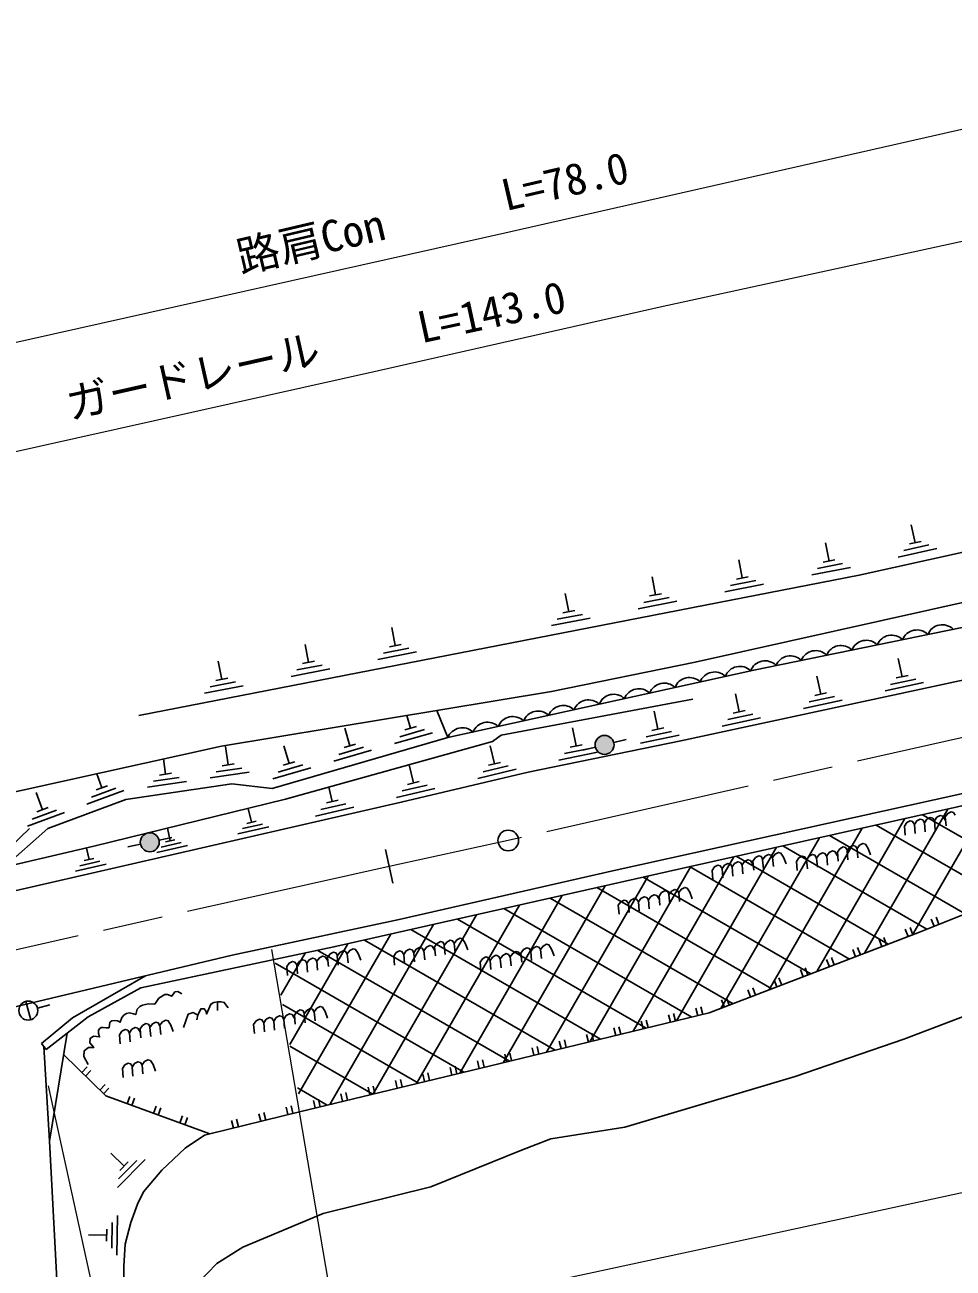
# Model space of a CAD drawing. Units: millimetres at full size, sheet at 1:1000; details may follow other scales. Extents: x 40000 to 680000, y 20000 to 380000.
# Drawn here: x 243978 to 297864, y 248742 to 320882 of the extents above; entities that cross this region are included whole.
import ezdxf
from ezdxf.enums import TextEntityAlignment as Align

# ---------------------------------------------------------------- set-up
doc = ezdxf.new("R2010")
doc.units = ezdxf.units.MM
doc.header["$LTSCALE"] = 1000
doc.linetypes.add('CHAIN', pattern=[18.5, 12, -1.5, 3.5, -1.5])
for name, color, linetype, lineweight in [('M-BGD', 7, 'Continuous', 25), ('M-BMK', 2, 'CHAIN', 13), ('M-BMK-SRVR', 3, 'Continuous', 25), ('M-STR-HTXT', 7, 'Continuous', 13)]:
    doc.layers.add(name, color=color, linetype=linetype, lineweight=lineweight)
doc.styles.add('ＭＳ ゴシック', font='')
doc.styles.get('ＭＳ ゴシック').set_extended_font_data('MS Gothic')

msp = doc.modelspace()

# ---------------------------------------------------------------- hatches: boundary and pattern name
at = {"layer": 'M-BGD'}
for points in [[(278162, 279234, -1), (277094, 278971, -1)], [(251768, 273567, -1), (250693, 273336, -0.41421), (251115, 273990, -0.41421)]]:
    msp.add_hatch(color=256, dxfattribs=at).paths.add_polyline_path(points)

# ---------------------------------------------------------------- linework, layer by layer
for p, q in [((295664, 290836), (295433, 291881)), ((290660, 289771), (290456, 290822)), ((295322, 290760), (296005, 290911)), ((294676, 290003), (296910, 290496)), ((294999, 290382), (296458, 290704)), ((285624, 288790), (285420, 289841)), ((289652, 288963), (291898, 289401)), ((289985, 289334), (291451, 289619)), ((290317, 289704), (291004, 289838)), ((280588, 287809), (280384, 288860)), ((284949, 288353), (286415, 288638)), ((285281, 288723), (285968, 288857)), ((275552, 286829), (275348, 287879)), ((280245, 287742), (280932, 287876)), ((284616, 287982), (286862, 288420)), ((279580, 287002), (281826, 287439)), ((279913, 287372), (281379, 287658)), ((274544, 286021), (276790, 286458)), ((274877, 286391), (276343, 286677)), ((275209, 286762), (275896, 286896)), ((265480, 284867), (265276, 285918)), ((260444, 283886), (260240, 284937)), ((264472, 284060), (266718, 284497)), ((264805, 284430), (266271, 284716)), ((265137, 284800), (265824, 284934)), ((255408, 282906), (255204, 283957)), ((259436, 283079), (261682, 283516)), ((259769, 283449), (261235, 283735)), ((260101, 283820), (260788, 283953)), ((294904, 283060), (294679, 284107)), ((255065, 282839), (255752, 282973)), ((290175, 282043), (289950, 283089)), ((294237, 282610), (295698, 282924)), ((294562, 282987), (295247, 283134)), ((254400, 282098), (256646, 282535)), ((254733, 282469), (256199, 282754)), ((285446, 281025), (285221, 282071)), ((289833, 281969), (290517, 282116)), ((293912, 282233), (296149, 282714)), ((289183, 281215), (291420, 281697)), ((289508, 281592), (290969, 281906)), ((266370, 280070), (266155, 280810)), ((268531, 279524), (267886, 281097)), ((280720, 280017), (280503, 281066)), ((284454, 280197), (286691, 280679)), ((284779, 280574), (286239, 280889)), ((285104, 280951), (285788, 281098)), ((262841, 279046), (262543, 280074)), ((265736, 279574), (267171, 279990)), ((266034, 279972), (266706, 280167)), ((275982, 279039), (275766, 280087)), ((280377, 279947), (281062, 280088)), ((265438, 279175), (267636, 279812)), ((278162, 279234), (278890, 279413)), ((279721, 279198), (281961, 279661)), ((280049, 279573), (281512, 279875)), ((255782, 277943), (255626, 279002)), ((259312, 278022), (259014, 279051)), ((261910, 278151), (264107, 278789)), ((262207, 278550), (263642, 278966)), ((262505, 278949), (263177, 279144)), ((271239, 278007), (270993, 279049)), ((274983, 278220), (277224, 278683)), ((275311, 278594), (276774, 278896)), ((275639, 278968), (276325, 279110)), ((277094, 278971), (276365, 278792)), ((252147, 277406), (252018, 278285)), ((255087, 277537), (256565, 277755)), ((255436, 277892), (256129, 277994)), ((258381, 277127), (260578, 277765)), ((258678, 277526), (260113, 277942)), ((258976, 277925), (259648, 278120)), ((266531, 276894), (266285, 277936)), ((270581, 277543), (272035, 277886)), ((270899, 277926), (271580, 278087)), ((248449, 276614), (248148, 277429)), ((251452, 277000), (252930, 277218)), ((251801, 277355), (252494, 277457)), ((254738, 277182), (257002, 277516)), ((270264, 277160), (272490, 277686)), ((245003, 275340), (244632, 276344)), ((247585, 275655), (249730, 276449)), ((247853, 276074), (249254, 276592)), ((248121, 276493), (248778, 276736)), ((251104, 276645), (253367, 276979)), ((261822, 275809), (261629, 276649)), ((265556, 276047), (267783, 276573)), ((265873, 276430), (267327, 276774)), ((266191, 276814), (266872, 276975)), ((261160, 275350), (262617, 275683)), ((261480, 275731), (262163, 275887)), ((300038, 275931), (295507, 268084)), ((244139, 274380), (246284, 275174)), ((244407, 274799), (245808, 275317)), ((244675, 275218), (245331, 275461)), ((257133, 274613), (256949, 275416)), ((260840, 274969), (263070, 275480)), ((297553, 275377), (292726, 267016)), ((296095, 275052), (302993, 271070)), ((242612, 272663), (244250, 274260)), ((252417, 273534), (252250, 274265)), ((256348, 273941), (258132, 274349)), ((256604, 274246), (257769, 274512)), ((256860, 274551), (257406, 274676)), ((292584, 274270), (287162, 264880)), ((295068, 274823), (289944, 265948)), ((293390, 274449), (300777, 270184)), ((251768, 273567), (252501, 273725)), ((251888, 273167), (253053, 273433)), ((252144, 273471), (252690, 273596)), ((290099, 273716), (284381, 263812)), ((290684, 273846), (298562, 269298)), ((247702, 272455), (247550, 273118)), ((250693, 273336), (249959, 273179)), ((251632, 272862), (253416, 273270)), ((287614, 273162), (281800, 263092)), ((287979, 273243), (296346, 268413)), ((246917, 271783), (248701, 272191)), ((247173, 272087), (248338, 272354)), ((247429, 272392), (247975, 272517)), ((282644, 272054), (276769, 261878)), ((285129, 272608), (279284, 262485)), ((282568, 272037), (291848, 266679)), ((285274, 272640), (294101, 267544)), ((280155, 271493), (274253, 261271)), ((279871, 271429), (289596, 265814)), ((277666, 270931), (271738, 260664)), ((277175, 270821), (287344, 264950)), ((272687, 269807), (266708, 259453)), ((275176, 270369), (269223, 260058)), ((274479, 270212), (285092, 264085)), ((270197, 269245), (264194, 258847)), ((271783, 269603), (282690, 263307)), ((297043, 268692), (296876, 269109)), ((267708, 268683), (261679, 258242)), ((266391, 268386), (277400, 262030)), ((269087, 268995), (280045, 262668)), ((295247, 267984), (295085, 268404)), ((295527, 268091), (295365, 268511)), ((296765, 268580), (296598, 268998)), ((265218, 268121), (259865, 258849)), ((263696, 267778), (274756, 261392)), ((293724, 267399), (293563, 267819)), ((294004, 267507), (293843, 267927)), ((260255, 267024), (258840, 264573)), ((262729, 267559), (259352, 261711)), ((260983, 267179), (272111, 260754)), ((292201, 266814), (292040, 267234)), ((292481, 266922), (292320, 267342)), ((258505, 266445), (269465, 260116)), ((290678, 266230), (290517, 266650)), ((290958, 266337), (290797, 266757)), ((287632, 265060), (287471, 265480)), ((287912, 265168), (287751, 265588)), ((289155, 265645), (288994, 266065)), ((289435, 265753), (289274, 266173)), ((286110, 264476), (285948, 264896)), ((286390, 264583), (286228, 265003)), ((244038, 264217), (244317, 263153)), ((255168, 264202), (255164, 263698)), ((284587, 263891), (284425, 264311)), ((284867, 263998), (284705, 264419)), ((244709, 263825), (245435, 264014)), ((254019, 263429), (253956, 263145)), ((258937, 264030), (266819, 259479)), ((281452, 263008), (281346, 263445)), ((281744, 263078), (281638, 263516)), ((283038, 263390), (282932, 263828)), ((283329, 263461), (283224, 263898)), ((278280, 262243), (278175, 262680)), ((278572, 262313), (278467, 262750)), ((279866, 262625), (279761, 263063)), ((280158, 262696), (280052, 263133)), ((246426, 262376), (245412, 256114)), ((275109, 261477), (275003, 261915)), ((275401, 261548), (275295, 261985)), ((276695, 261860), (276589, 262297)), ((276986, 261930), (276881, 262368)), ((245206, 261420), (244953, 261775)), ((259369, 261615), (264172, 258842)), ((271938, 260712), (271832, 261150)), ((272229, 260782), (272124, 261220)), ((273523, 261095), (273418, 261532)), ((273815, 261165), (273709, 261603)), ((269058, 260018), (268952, 260456)), ((270352, 260330), (270246, 260767)), ((270643, 260400), (270538, 260837)), ((247284, 260097), (247598, 260418)), ((247498, 259887), (247813, 260209)), ((267180, 259566), (267075, 260004)), ((267472, 259636), (267366, 260074)), ((268766, 259948), (268661, 260385)), ((248329, 259074), (248644, 259396)), ((248544, 258864), (248859, 259186)), ((259802, 259200), (261526, 258205)), ((264008, 258803), (263903, 259240)), ((264300, 258873), (264194, 259310)), ((265594, 259184), (265489, 259622)), ((265886, 259255), (265780, 259692)), ((249910, 258282), (250064, 258705)), ((250192, 258179), (250346, 258602)), ((260836, 258039), (260731, 258476)), ((261128, 258109), (261023, 258547)), ((262422, 258421), (262317, 258858)), ((262714, 258491), (262609, 258928)), ((251442, 257723), (251596, 258146)), ((251724, 257620), (251878, 258043)), ((252975, 257164), (253129, 257586)), ((257668, 257262), (257560, 257699)), ((257959, 257334), (257851, 257771)), ((259251, 257653), (259143, 258090)), ((259543, 257725), (259435, 258162)), ((253256, 257061), (253411, 257483)), ((256084, 256871), (255976, 257308)), ((256375, 256943), (256267, 257380)), ((249734, 254662), (248974, 255415)), ((249355, 253427), (250965, 255052)), ((249421, 253920), (250473, 254981)), ((249488, 254413), (249980, 254910)), ((249309, 249501), (249358, 251788)), ((249018, 249904), (249050, 251398)), ((248734, 250657), (247664, 250680)), ((248726, 250307), (248741, 251007))]:
    msp.add_line(p, q, dxfattribs=at)
for points in [[(241550, 275969), (255397, 279033), (274541, 282196), (282894, 283903), (299201, 287545), (319519, 292176), (335050, 300246), (340671, 304460), (345723, 313285), (349856, 317829), (353989, 328653), (353901, 330022)], [(83804, 310222), (100153, 304683), (132475, 292757), (143709, 288938), (179340, 276161), (195962, 270346), (200416, 269236), (208497, 267769), (217128, 266938), (222261, 266957), (229311, 267730), (234825, 268787), (243403, 270638), (265827, 275770), (273195, 277511), (282066, 279344), (310356, 285432), (319494, 287703)], [(268531, 279524), (286287, 283447), (299141, 286072), (318840, 290324), (326573, 293177), (336308, 299380), (342895, 304088), (346550, 310122)], [(250589, 280811), (292411, 288956), (314894, 293918), (318799, 295152)], [(237453, 262493), (256016, 266895), (265698, 268976), (278179, 271809), (332607, 283832), (344619, 285987), (350420, 286822), (357009, 287503), (361749, 287597), (368327, 287565), (376438, 286958), (385865, 285286)], [(245206, 261420), (247646, 263332), (250703, 265004), (261921, 267377), (282105, 271934), (307041, 277493), (333984, 283360), (351991, 286096), (359770, 286791), (368638, 286791), (376438, 286958), (383442, 285265), (396203, 283017), (408126, 280636)], [(282759, 281760), (271621, 279658), (271129, 279299), (259108, 275946), (247979, 273218), (242775, 272006)], [(246224, 261132), (248680, 258731), (254707, 256531), (259923, 257819), (270931, 260469), (283699, 263550), (295907, 268237), (303452, 271253), (305566, 271507), (308939, 272166), (312930, 273355), (315168, 274027), (317455, 274589), (319385, 275231), (321520, 275947), (325179, 276650), (326913, 276968), (331047, 277924), (340584, 280772)], [(242775, 272006), (245306, 274251), (249832, 275925), (255987, 276834), (258339, 276567), (268531, 279524)], [(296247, 274059), (296201, 274583), (296344, 274784), (296537, 274886), (296681, 274847), (296785, 274680)], [(296830, 274176), (296783, 274700), (296927, 274901), (297120, 275003), (297263, 274964), (297418, 274717), (297424, 274701)], [(297450, 274400), (297404, 274923), (297548, 275125), (297741, 275227), (297884, 275188), (297985, 275026)], [(251640, 239990), (251544, 241206), (252474, 244629), (253434, 247279), (255124, 249014), (256636, 249950), (261286, 251906), (267553, 253466), (272798, 255580), (274511, 256235), (278815, 256917), (288692, 259855), (295000, 262030), (301307, 264423), (307498, 266306), (311438, 267567), (316412, 268742), (321621, 270058), (326981, 270850), (338761, 272524), (348142, 274178)], [(295078, 273865), (295032, 274389), (295176, 274590), (295369, 274692), (295512, 274653), (295616, 274486)], [(295663, 273962), (295616, 274486), (295760, 274687), (295953, 274789), (296096, 274750), (296201, 274583)], [(286851, 271916), (286805, 272440), (286948, 272641), (287141, 272743), (287285, 272704), (287386, 272541)], [(287431, 272039), (287384, 272562), (287528, 272763), (287721, 272866), (287864, 272826), (288019, 272579), (288162, 272194)], [(289403, 271918), (289356, 272442), (289500, 272643), (289693, 272746), (289836, 272706), (289941, 272539)], [(289987, 272015), (289941, 272539), (290084, 272740), (290277, 272843), (290421, 272803), (290525, 272636)], [(290570, 272132), (290523, 272656), (290667, 272857), (290860, 272960), (291003, 272920), (291158, 272673), (291164, 272657)], [(291190, 272356), (291144, 272880), (291287, 273081), (291480, 273183), (291624, 273144), (291725, 272982)], [(291756, 272437), (291710, 272960), (291853, 273161), (292046, 273264), (292190, 273224), (292291, 273062)], [(292336, 272559), (292289, 273083), (292433, 273284), (292626, 273387), (292769, 273347), (292924, 273100), (293067, 272714)], [(283913, 271301), (283867, 271824), (284010, 272025), (284203, 272128), (284347, 272088), (284451, 271921)], [(284498, 271398), (284451, 271921), (284595, 272122), (284788, 272225), (284931, 272185), (285036, 272018)], [(285082, 271495), (285036, 272018), (285179, 272219), (285372, 272322), (285516, 272282), (285620, 272115)], [(285665, 271612), (285618, 272135), (285762, 272336), (285955, 272439), (286098, 272399), (286253, 272152), (286258, 272136)], [(286285, 271835), (286239, 272359), (286382, 272560), (286575, 272663), (286719, 272623), (286820, 272461)], [(288818, 271821), (288772, 272345), (288916, 272546), (289108, 272649), (289252, 272609), (289356, 272442)], [(280844, 269806), (280797, 270329), (280941, 270531), (281134, 270633), (281277, 270594), (281378, 270432)], [(281410, 269887), (281363, 270410), (281507, 270611), (281700, 270714), (281843, 270674), (281945, 270511)], [(281989, 270009), (281943, 270533), (282087, 270734), (282280, 270836), (282423, 270797), (282577, 270550), (282721, 270164)], [(278472, 269271), (278425, 269795), (278569, 269996), (278762, 270098), (278905, 270059), (279010, 269892)], [(279056, 269368), (279010, 269892), (279154, 270093), (279346, 270195), (279490, 270156), (279594, 269989)], [(279641, 269465), (279594, 269989), (279738, 270190), (279931, 270292), (280074, 270253), (280179, 270086)], [(280223, 269582), (280177, 270106), (280320, 270307), (280513, 270409), (280657, 270370), (280811, 270123), (280817, 270107)], [(267808, 266859), (267762, 267383), (267905, 267584), (268098, 267686), (268242, 267647), (268343, 267485)], [(268374, 266940), (268327, 267464), (268471, 267665), (268664, 267767), (268807, 267728), (268909, 267565)], [(268954, 267062), (268907, 267586), (269051, 267787), (269244, 267890), (269387, 267850), (269542, 267603), (269685, 267217)], [(261595, 266248), (261549, 266771), (261692, 266972), (261885, 267075), (262029, 267035), (262130, 266873)], [(262161, 266328), (262115, 266852), (262258, 267053), (262451, 267156), (262594, 267116), (262696, 266953)], [(262741, 266451), (262694, 266975), (262838, 267176), (263031, 267278), (263174, 267239), (263329, 266991), (263472, 266606)], [(265436, 266324), (265390, 266848), (265533, 267049), (265726, 267152), (265870, 267112), (265974, 266945)], [(266020, 266421), (265974, 266945), (266118, 267146), (266311, 267249), (266454, 267209), (266558, 267042)], [(266605, 266518), (266558, 267042), (266702, 267243), (266895, 267346), (267038, 267306), (267143, 267139)], [(267187, 266635), (267141, 267159), (267285, 267360), (267478, 267463), (267621, 267423), (267775, 267176), (267781, 267160)], [(271618, 266162), (271571, 266686), (271715, 266887), (271908, 266990), (272051, 266950), (272156, 266783)], [(272200, 266279), (272154, 266803), (272298, 267004), (272491, 267107), (272634, 267067), (272788, 266820), (272794, 266804)], [(272821, 266503), (272775, 267027), (272918, 267228), (273111, 267330), (273255, 267291), (273356, 267129)], [(273387, 266584), (273340, 267108), (273484, 267309), (273677, 267411), (273820, 267372), (273922, 267209)], [(273967, 266706), (273920, 267230), (274064, 267431), (274257, 267534), (274400, 267494), (274555, 267247), (274698, 266861)], [(259223, 265713), (259177, 266237), (259320, 266438), (259513, 266540), (259657, 266501), (259761, 266334)], [(259808, 265810), (259761, 266334), (259905, 266535), (260098, 266637), (260241, 266598), (260345, 266431)], [(260392, 265907), (260345, 266431), (260489, 266632), (260682, 266734), (260825, 266695), (260930, 266527)], [(260974, 266024), (260928, 266548), (261072, 266749), (261265, 266851), (261408, 266812), (261562, 266564), (261568, 266548)], [(270449, 265968), (270403, 266492), (270546, 266693), (270739, 266796), (270883, 266756), (270987, 266589)], [(271033, 266065), (270987, 266589), (271131, 266790), (271324, 266893), (271467, 266853), (271571, 266686)], [(244953, 261775), (246748, 263258), (250986, 265702)], [(247646, 260552), (247403, 261016), (247426, 261351), (247669, 261549), (247981, 261541), (247744, 261809), (247768, 262075), (247971, 262198), (248313, 262157), (248247, 262359), (248255, 262544), (248337, 262654), (248413, 262704), (248518, 262712), (248705, 262693), (248866, 262686), (248917, 263005), (249032, 263094), (249159, 263105), (249361, 263084), (249506, 263010), (249609, 263276), (249749, 263439), (249878, 263518), (250049, 263553), (250278, 263503), (250415, 263458), (250506, 263760), (250647, 263931), (250808, 263997), (251154, 264069), (251519, 264060), (251763, 264406), (252103, 264620), (252264, 264620), (252504, 264520), (252693, 264765), (252864, 264788), (253093, 264656)], [(253194, 262713), (253459, 263476), (253755, 263569), (254019, 263429), (254191, 263787), (254389, 263788), (254509, 263627), (254521, 263484), (254765, 264059), (254946, 264153), (255168, 264202), (255371, 264191), (255548, 264161), (255710, 263950), (255774, 263837)], [(258473, 262554), (258426, 263078), (258570, 263279), (258763, 263382), (258906, 263342), (259011, 263175)], [(259055, 262671), (259009, 263195), (259152, 263396), (259345, 263499), (259489, 263459), (259643, 263212), (259649, 263196)], [(259676, 262895), (259629, 263419), (259773, 263620), (259966, 263722), (260109, 263683), (260211, 263521)], [(260242, 262976), (260195, 263499), (260339, 263700), (260532, 263803), (260675, 263763), (260777, 263601)], [(260821, 263098), (260775, 263622), (260919, 263823), (261112, 263926), (261255, 263886), (261409, 263639), (261553, 263253)], [(249515, 261763), (249469, 262287), (249612, 262488), (249805, 262591), (249949, 262551), (250053, 262384)], [(250098, 261880), (250051, 262404), (250195, 262605), (250388, 262708), (250531, 262668), (250686, 262421), (250692, 262405)], [(250718, 262104), (250672, 262628), (250816, 262829), (251008, 262932), (251152, 262892), (251253, 262730)], [(251284, 262185), (251238, 262709), (251381, 262910), (251574, 263012), (251718, 262973), (251819, 262810)], [(251864, 262308), (251818, 262831), (251961, 263032), (252154, 263135), (252298, 263095), (252452, 262848), (252595, 262463)], [(257304, 262360), (257257, 262884), (257401, 263085), (257594, 263188), (257737, 263148), (257842, 262981)], [(257888, 262457), (257842, 262981), (257986, 263182), (258178, 263285), (258322, 263245), (258426, 263078)], [(245079, 261598), (245412, 256114), (245920, 246611), (246284, 239045)], [(249685, 259806), (249639, 260330), (249783, 260531), (249976, 260634), (250119, 260594), (250220, 260432)], [(250251, 259887), (250205, 260411), (250349, 260612), (250541, 260715), (250685, 260675), (250787, 260512)], [(250831, 260010), (250785, 260533), (250928, 260735), (251121, 260837), (251265, 260798), (251419, 260550), (251562, 260165)], [(254707, 256531), (254399, 256455), (253275, 255700), (251923, 254427), (250872, 253166), (250518, 252457), (250134, 251394), (249794, 250124), (249720, 248854), (249712, 245599), (249640, 239080)]]:
    msp.add_lwpolyline(points, dxfattribs=at)
for centre in [(277628, 279103), (251230, 273452), (244177, 263685)]:
    msp.add_circle(centre, 550, dxfattribs=at)
for centre, start, end in [((295760, 284868), 45.39849, 157.68844), ((297230, 285169), 45.39849, 157.68844), ((292821, 284268), 45.39849, 157.68844), ((294291, 284568), 45.39849, 157.68844), ((288412, 283368), 45.39849, 157.68844), ((289882, 283668), 45.39849, 157.68844), ((291351, 283968), 45.39849, 157.68844), ((285484, 282754), 46.31389, 158.60384), ((286948, 283078), 46.31389, 158.60384), ((282554, 282107), 46.31389, 158.60384), ((284019, 282431), 46.31389, 158.60384), ((279625, 281460), 46.31389, 158.60384), ((281090, 281783), 46.31389, 158.60384), ((275231, 280489), 46.31389, 158.60384), ((276696, 280813), 46.31389, 158.60384), ((278160, 281136), 46.31389, 158.60384), ((272302, 279842), 46.31389, 158.60384), ((273766, 280165), 46.31389, 158.60384), ((269372, 279195), 46.31389, 158.60384), ((270837, 279518), 46.31389, 158.60384)]:
    msp.add_arc(centre, 903, start, end, dxfattribs=at)
at = {"layer": 'M-BMK'}
msp.add_lwpolyline([(403169, 285965), (388040, 289110), (381849, 290148), (375057, 290904), (369178, 291147), (362041, 291183), (356163, 290895), (349040, 290140), (343455, 289387), (339561, 288608), (323680, 285150), (304016, 280801), (272038, 273555), (265127, 272053), (237123, 265789)], dxfattribs=at)
at = {"layer": 'M-BMK-SRVR'}
msp.add_line((264915, 273030), (265340, 271076), dxfattribs=at)
msp.add_circle((272038, 273555), 600, dxfattribs=at)
at = {"layer": 'M-STR-HTXT'}
for p, q in [((263213, 238482), (258321, 267240)), ((249422, 240770), (245341, 259317))]:
    msp.add_line(p, q, dxfattribs=at)
for points in [[(312528, 318014), (271831, 308787), (236030, 300790)], [(334585, 316383), (317849, 312673), (301769, 309045), (280860, 304506), (264512, 300804), (233976, 294005), (227250, 292692), (221750, 292008), (217110, 291636), (211051, 291421), (205551, 291616), (203656, 291887)], [(423577, 255223), (391167, 261519), (381519, 263358), (375169, 264041), (369609, 264405), (364030, 264567), (357253, 264372), (349132, 263764), (339996, 262417), (334757, 261245), (325313, 258922), (316593, 257019), (300165, 253496), (283478, 249874), (260746, 244983), (249060, 242412)]]:
    msp.add_lwpolyline(points, dxfattribs=at)

# ---------------------------------------------------------------- texts
at = {"layer": 'M-STR-HTXT', "style": 'ＭＳ ゴシック'}
for s, rotation, p in [('L=78.0', 13.074, (272017, 309536)), ('路肩Con', 13.225, (256643, 305921)), ('L=143.0', 12.239, (267113, 301863)), ('ガードレール', 12.621, (246724, 297439))]:
    msp.add_text(s, height=1833, rotation=rotation, dxfattribs=at).set_placement(p, align=Align.BOTTOM_LEFT)

doc.saveas('drawing.dxf')
